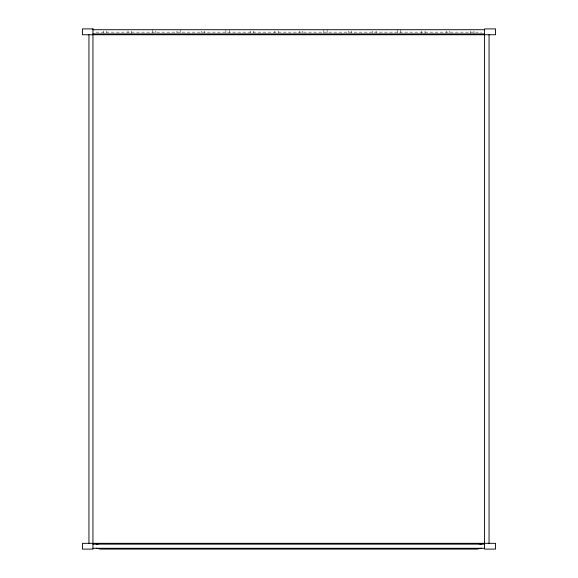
<?xml version="1.0" encoding="UTF-8"?>
<svg xmlns="http://www.w3.org/2000/svg" width="578" height="578" viewBox="0 0 578 578"><rect width="100%" height="100%" fill="white"/><g stroke="black" fill="none" stroke-linecap="round" stroke-linejoin="round"><path stroke-width="0.43" stroke-dasharray="2.89 2.17" d="M96.049 32.151L481.474 32.151M474.003 30.974L474.003 33.524M470.68 30.974L470.68 33.524M449.525 30.974L449.525 32.671M446.202 30.974L446.202 32.671M425.047 30.974L425.047 33.524M421.723 30.974L421.723 33.524M400.568 30.121L400.568 32.671M397.252 30.121L397.252 32.671M376.09 30.974L376.09 32.671M372.774 30.974L372.774 32.671M351.612 30.974L351.612 32.671M348.296 30.974L348.296 32.671M327.141 30.121L327.141 32.671M323.817 30.121L323.817 32.671M302.662 30.974L302.662 32.671M299.339 30.974L299.339 32.671M278.184 30.974L278.184 32.671M274.868 30.974L274.868 32.671M253.706 30.974L253.706 32.671M250.39 30.974L250.39 32.671M229.228 30.121L229.228 32.671M225.911 30.121L225.911 32.671M204.756 30.974L204.756 32.671M201.433 30.974L201.433 32.671M180.278 30.121L180.278 32.671M176.955 30.974L176.955 32.671M155.8 30.974L155.8 32.671M152.484 30.121L152.484 32.671M131.322 30.974L131.322 33.524M128.005 30.974L128.005 32.671M106.843 30.974L106.843 32.671M103.527 30.974L103.527 32.671"/><path stroke-width="0.87" d="M96.244 544.23L100.355 543.327M481.286 548.197L477.168 549.1L100.355 549.1L96.244 548.197M92.95 29.716L484.581 29.716M92.95 33.929L484.581 33.929M92.95 544.136L484.581 544.136M92.95 548.284L484.581 548.284M477.168 543.327L481.286 544.23M489.053 34.745L489.053 543.327M88.947 34.745L88.947 543.327M92.95 28.9L82.444 28.9L82.444 34.745L495.556 34.745L495.556 28.9L484.581 28.9L484.581 549.1L495.556 549.1L495.556 543.327L82.444 543.327L82.444 549.1L92.95 549.1L92.95 28.9"/></g></svg>
